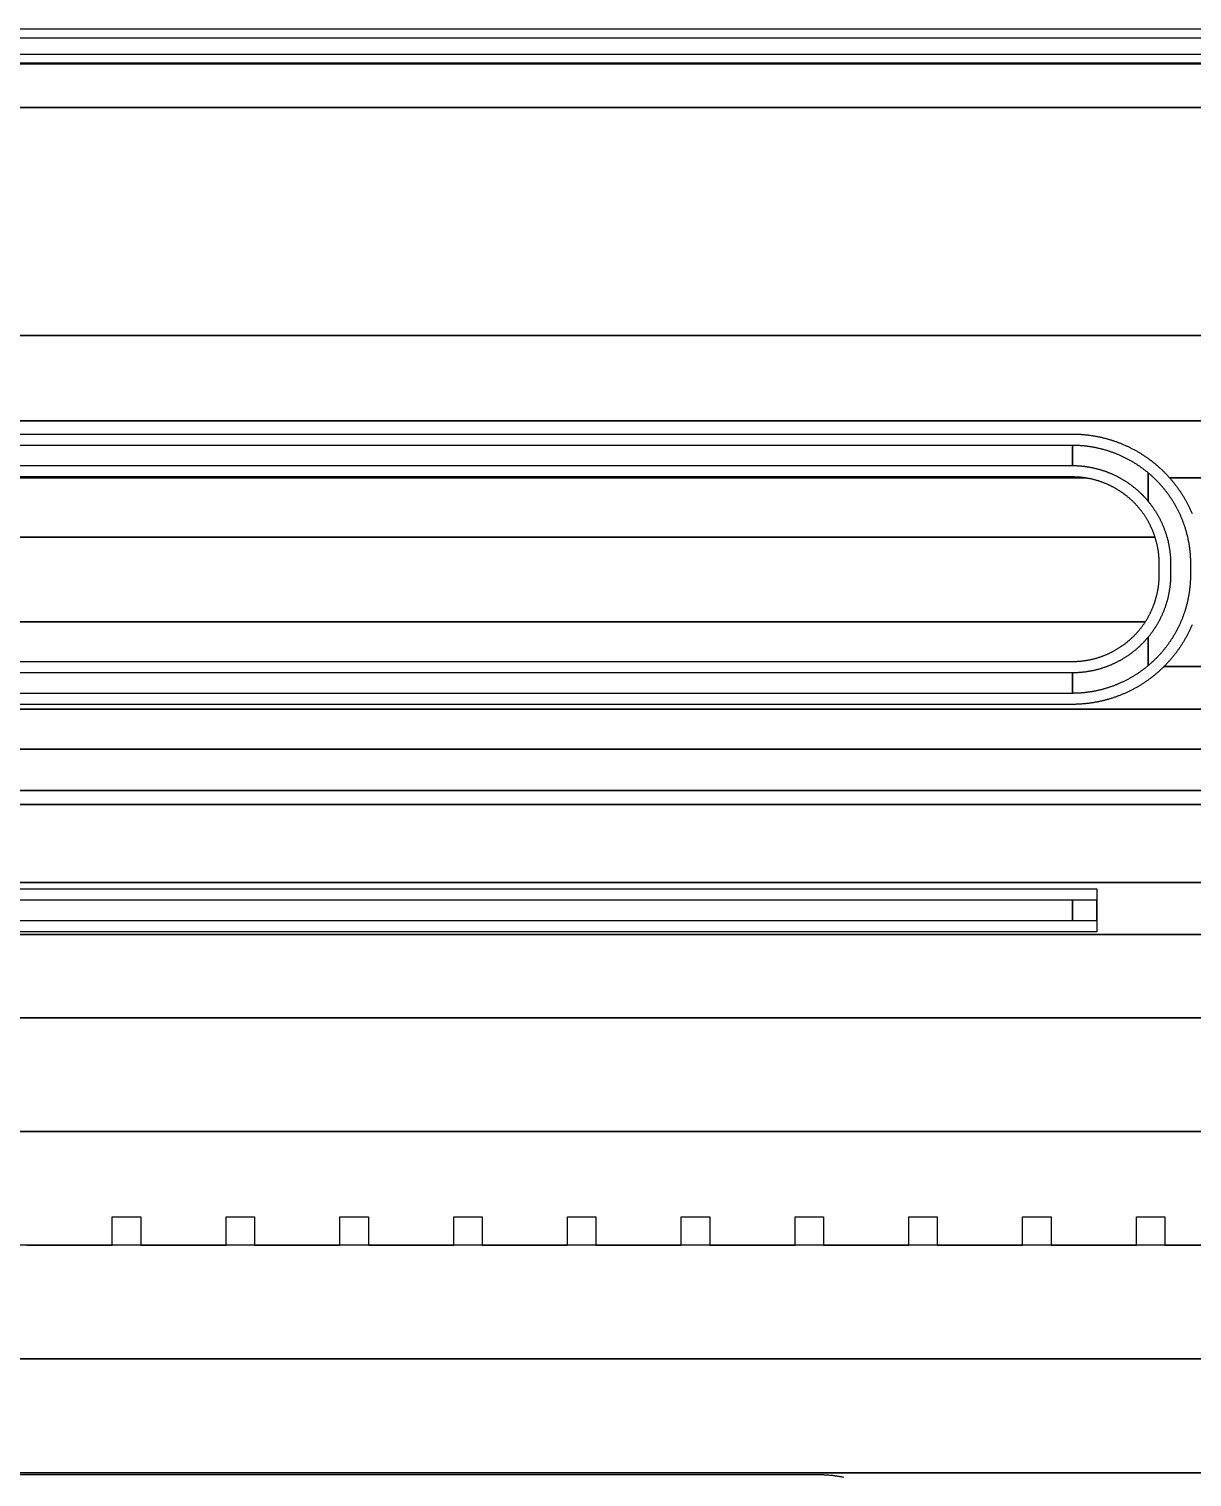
# Model space of a CAD drawing. Extents: x -3400 to 6900, y -3400 to 6900.
# Drawn here: x -1236 to -214, y 934 to 2207 of the extents above; entities that cross this region are included whole.
import ezdxf

# ---------------------------------------------------------------- set-up
doc = ezdxf.new("R2010")
doc.units = 0
doc.layers.add('XOR', color=1, linetype='CONTINUOUS')

# ---------------------------------------------------------------- blocks, each defined once
blk = doc.blocks.new('CHIP_XOR')
at = {"layer": '5'}
for points in [[(-2260, 2107.09), (2260, 2107.09)], [(-2260, 2084.91), (2260, 2084.91)], [(2260, 2099.09), (-2260, 2099.09)], [(2267.448, 2076.5385), (-2267.448, 2076.5385)], [(-2325.6125, 2038.1455), (2325.6125, 2038.1455)], [(2260, 2076.91), (-2260, 2076.91), (-2260.5475, 2076.908), (-2261.0945, 2076.902), (-2261.642, 2076.892), (-2262.189, 2076.878), (-2262.736, 2076.86), (-2263.2825, 2076.838), (-2263.8295, 2076.812), (-2264.376, 2076.782), (-2264.922, 2076.748), (-2265.468, 2076.71), (-2266.014, 2076.668), (-2266.559, 2076.6225), (-2267.104, 2076.5725), (-2267.448, 2076.5385), (2267.448, 2076.5385)], [(2325.6125, 2038.1455), (-2325.6125, 2038.1455)], [(-2334.91, 1837.5), (-62.5, 1837.5)], [(-62.5, 1837.5), (-2334.91, 1837.5), (-2334.91, 1762.5), (2334.91, 1762.5)], [(-62.5, 1762.5), (-2334.91, 1762.5)], [(-2334.91, 1712.2545), (-407.2105, 1712.2545), (-407.7575, 1712.336), (-408.305, 1712.414), (-408.8525, 1712.4875), (-409.401, 1712.5575), (-409.95, 1712.6235), (-410.4995, 1712.685), (-411.049, 1712.743), (-411.5995, 1712.797), (-412.15, 1712.847), (-412.701, 1712.893), (-413.252, 1712.935), (-413.8035, 1712.973), (-414.3555, 1713.007), (-414.9075, 1713.037), (-415.4595, 1713.063), (-416.012, 1713.085), (-416.5645, 1713.103), (-417.1175, 1713.117), (-417.67, 1713.127), (-418.223, 1713.133), (-418.7755, 1713.135), (-2324.91, 1713.135)], [(-2324.91, 1750.865), (-418.7755, 1750.865), (-418.0995, 1750.863), (-417.423, 1750.857), (-416.747, 1750.847), (-416.0705, 1750.833), (-415.3945, 1750.815), (-414.7185, 1750.793), (-414.0425, 1750.767), (-413.367, 1750.7365), (-412.6915, 1750.7025), (-412.016, 1750.6645), (-411.341, 1750.6225), (-410.6665, 1750.5765), (-409.992, 1750.5265), (-409.3175, 1750.4725), (-408.644, 1750.4145), (-407.9705, 1750.352), (-407.297, 1750.286), (-406.6245, 1750.216), (-405.952, 1750.142), (-405.2805, 1750.064), (-404.609, 1749.982), (-403.938, 1749.896), (-403.268, 1749.806), (-402.598, 1749.7125), (-401.929, 1749.6145), (-401.26, 1749.5125), (-400.592, 1749.407), (-399.925, 1749.297), (-399.258, 1749.1835), (-398.592, 1749.0655), (-397.9265, 1748.944), (-397.262, 1748.8185), (-396.5985, 1748.689), (-395.935, 1748.5555), (-395.273, 1748.418), (-394.6115, 1748.277), (-393.951, 1748.132), (-393.291, 1747.9825), (-392.6325, 1747.8295), (-391.9745, 1747.6725), (-391.3175, 1747.512), (-390.6615, 1747.347), (-390.0065, 1747.1785), (-389.3525, 1747.006), (-388.6995, 1746.83), (-388.0475, 1746.6495), (-387.397, 1746.4655), (-386.747, 1746.2775), (-386.0985, 1746.086), (-385.451, 1745.89), (-384.805, 1745.691), (-384.16, 1745.4875), (-383.516, 1745.2805), (-382.8735, 1745.0695), (-382.232, 1744.855), (-381.592, 1744.6365), (-380.953, 1744.414), (-380.3155, 1744.188), (-379.6795, 1743.958), (-379.045, 1743.7245), (-378.4115, 1743.487), (-377.7795, 1743.246), (-377.149, 1743.001), (-376.52, 1742.7525), (-375.8925, 1742.5), (-375.2665, 1742.244), (-374.642, 1741.9845), (-374.019, 1741.721), (-373.398, 1741.4535), (-372.778, 1741.183), (-372.16, 1740.9085), (-371.5435, 1740.63), (-370.9285, 1740.3485), (-370.3155, 1740.063), (-369.704, 1739.774), (-369.094, 1739.481), (-368.486, 1739.185), (-367.88, 1738.885), (-367.2755, 1738.5815), (-366.673, 1738.2745), (-366.072, 1737.964), (-365.473, 1737.6495), (-364.876, 1737.332), (-364.281, 1737.011), (-363.6875, 1736.686), (-363.0965, 1736.3575), (-362.507, 1736.026), (-361.9195, 1735.6905), (-361.334, 1735.352), (-360.751, 1735.0095), (-360.1695, 1734.664), (-359.59, 1734.315), (-359.013, 1733.9625), (-358.438, 1733.6065), (-357.865, 1733.247), (-357.294, 1732.8845), (-356.7255, 1732.518), (-356.159, 1732.1485), (-355.5945, 1731.776), (-355.0325, 1731.3995), (-354.4725, 1731.02), (-354.2565, 1730.8715), (-353.915, 1730.6375), (-353.3595, 1730.251), (-352.8065, 1729.862), (-352.256, 1729.469), (-351.7075, 1729.073), (-351.1615, 1728.674), (-350.618, 1728.2715), (-350.077, 1727.866), (-349.538, 1727.4575), (-349.0015, 1727.0455), (-348.4675, 1726.63), (-347.936, 1726.212), (-347.407, 1725.7905), (-346.881, 1725.3655), (-346.357, 1724.938), (-345.8355, 1724.507), (-345.3165, 1724.0735), (-344.8005, 1723.6365), (-344.2865, 1723.1965), (-343.7755, 1722.753), (-343.2675, 1722.307), (-342.7615, 1721.858), (-342.2585, 1721.406), (-341.758, 1720.951), (-341.2605, 1720.493), (-340.7655, 1720.032), (-340.2735, 1719.568), (-339.784, 1719.1015), (-339.297, 1718.6315), (-338.813, 1718.159), (-338.332, 1717.6835), (-337.854, 1717.2055), (-337.3785, 1716.7245), (-336.906, 1716.2405), (-336.4365, 1715.754), (-335.9695, 1715.2645), (-335.5055, 1714.772), (-335.0445, 1714.277), (-334.5865, 1713.7795), (-334.1315, 1713.279), (-333.6795, 1712.776), (-333.2305, 1712.2705), (-333.2165, 1712.2545), (547.1805, 1712.2545)], [(-2334.91, 1660.152), (-346.0725, 1660.152), (-346.244, 1660.6775), (-346.419, 1661.202), (-346.5975, 1661.7255), (-346.78, 1662.247), (-346.9665, 1662.7675), (-347.1565, 1663.2865), (-347.3505, 1663.8045), (-347.548, 1664.3205), (-347.7495, 1664.8355), (-347.9545, 1665.349), (-348.1635, 1665.861), (-348.376, 1666.3715), (-348.592, 1666.88), (-348.812, 1667.3875), (-349.0355, 1667.893), (-349.2625, 1668.397), (-349.4935, 1668.8995), (-349.728, 1669.4), (-349.966, 1669.899), (-350.2075, 1670.396), (-350.453, 1670.8915), (-350.7015, 1671.3855), (-350.954, 1671.877), (-351.21, 1672.367), (-351.4695, 1672.8555), (-351.7325, 1673.3415), (-351.999, 1673.826), (-352.269, 1674.3085), (-352.543, 1674.789), (-352.82, 1675.267), (-353.1, 1675.7435), (-353.384, 1676.218), (-353.6715, 1676.6905), (-353.962, 1677.1605), (-354.2565, 1677.6285), (-354.554, 1678.0945), (-354.8545, 1678.5585), (-355.159, 1679.02), (-355.4665, 1679.4795), (-355.7775, 1679.9365), (-356.0915, 1680.3915), (-356.409, 1680.844), (-356.7295, 1681.2945), (-357.0535, 1681.7425), (-357.381, 1682.188), (-357.7115, 1682.631), (-358.045, 1683.072), (-358.382, 1683.5105), (-358.7215, 1683.9465), (-359.065, 1684.38), (-359.411, 1684.8105), (-359.7605, 1685.239), (-360.113, 1685.665), (-360.4685, 1686.0885), (-360.827, 1686.509), (-361.1885, 1686.9275), (-361.5535, 1687.343), (-361.921, 1687.756), (-362.2915, 1688.166), (-362.665, 1688.5735), (-363.0415, 1688.9785), (-363.421, 1689.3805), (-363.8035, 1689.78), (-364.1885, 1690.1765), (-364.5765, 1690.57), (-364.9675, 1690.961), (-365.3615, 1691.349), (-365.758, 1691.734), (-366.157, 1692.1165), (-366.5595, 1692.496), (-366.964, 1692.8725), (-367.3715, 1693.246), (-367.782, 1693.6165), (-368.1945, 1693.9845), (-368.61, 1694.349), (-369.0285, 1694.7105), (-369.449, 1695.069), (-369.8725, 1695.4245), (-370.2985, 1695.777), (-370.727, 1696.1265), (-371.158, 1696.473), (-371.5915, 1696.816), (-372.0275, 1697.156), (-372.4655, 1697.4925), (-372.9065, 1697.8265), (-373.35, 1698.157), (-373.468, 1698.2435), (-373.7955, 1698.484), (-374.2435, 1698.808), (-374.6935, 1699.1285), (-375.146, 1699.446), (-375.601, 1699.7605), (-376.0585, 1700.071), (-376.5175, 1700.379), (-376.9795, 1700.683), (-377.443, 1700.984), (-377.909, 1701.2815), (-378.377, 1701.5755), (-378.8475, 1701.866), (-379.3195, 1702.1535), (-379.794, 1702.4375), (-380.2705, 1702.718), (-380.749, 1702.995), (-381.2295, 1703.2685), (-381.7115, 1703.5385), (-382.196, 1703.805), (-382.6825, 1704.068), (-383.1705, 1704.3275), (-383.6605, 1704.5835), (-384.1525, 1704.836), (-384.646, 1705.085), (-385.1415, 1705.33), (-385.6385, 1705.5715), (-386.1375, 1705.81), (-386.6385, 1706.044), (-387.1405, 1706.275), (-387.6445, 1706.502), (-388.1505, 1706.7255), (-388.6575, 1706.9455), (-389.1665, 1707.1615), (-389.677, 1707.374), (-390.1885, 1707.583), (-390.702, 1707.788), (-391.217, 1707.9895), (-391.733, 1708.187), (-392.251, 1708.381), (-392.77, 1708.571), (-393.2905, 1708.7575), (-393.8125, 1708.94), (-394.3355, 1709.119), (-394.86, 1709.294), (-395.3855, 1709.465), (-395.9125, 1709.6325), (-396.4405, 1709.796), (-396.97, 1709.956), (-397.5, 1710.112), (-398.0315, 1710.264), (-398.5645, 1710.412), (-399.098, 1710.5565), (-399.6325, 1710.697), (-400.1685, 1710.8335), (-400.705, 1710.9665), (-401.2425, 1711.095), (-401.781, 1711.22), (-402.3205, 1711.341), (-402.861, 1711.4585), (-403.402, 1711.5715), (-403.944, 1711.681), (-404.4865, 1711.7865), (-405.03, 1711.888), (-405.574, 1711.9855), (-406.119, 1712.079), (-406.6645, 1712.1685), (-407.2105, 1712.2545), (-2334.91, 1712.2545)], [(547.1805, 1712.2545), (-333.2165, 1712.2545), (-332.7845, 1711.762), (-332.3415, 1711.251), (-331.9015, 1710.7375), (-331.4645, 1710.221), (-331.0305, 1709.702), (-330.5995, 1709.181), (-330.172, 1708.657), (-329.7475, 1708.1305), (-329.326, 1707.6015), (-328.9075, 1707.07), (-328.4925, 1706.536), (-328.0805, 1705.9995), (-327.6715, 1705.461), (-327.266, 1704.9195), (-326.8635, 1704.376), (-326.4645, 1703.83), (-326.0685, 1703.2815), (-325.676, 1702.731), (-325.2865, 1702.178), (-324.9005, 1701.6225), (-324.5175, 1701.065), (-324.138, 1700.505), (-323.762, 1699.943), (-323.389, 1699.379), (-323.0195, 1698.8125), (-322.6535, 1698.2435), (-322.2905, 1697.673), (-321.9315, 1697.1), (-321.5755, 1696.5245), (-321.223, 1695.9475), (-320.8735, 1695.368), (-320.528, 1694.787), (-320.186, 1694.2035), (-319.847, 1693.618), (-319.512, 1693.0305), (-319.18, 1692.4415), (-318.8515, 1691.85), (-318.527, 1691.2565), (-318.2055, 1690.6615), (-317.888, 1690.0645), (-317.5735, 1689.4655), (-317.263, 1688.8645), (-316.956, 1688.262), (-316.6525, 1687.6575), (-316.3525, 1687.0515), (-316.0565, 1686.4435), (-315.7635, 1685.8335), (-315.4745, 1685.222), (-315.189, 1684.609), (-314.9075, 1683.994), (-314.6295, 1683.3775), (-314.355, 1682.7595), (-314.084, 1682.14), (-313.817, 1681.5185), (-313.5535, 1680.8955)], [(-2334.91, 1585.6115), (-354.7445, 1585.6115), (-354.554, 1585.9055), (-354.2565, 1586.3715), (-353.962, 1586.8395), (-353.6715, 1587.3095), (-353.384, 1587.782), (-353.1, 1588.2565), (-352.82, 1588.733), (-352.543, 1589.2115), (-352.269, 1589.6915), (-351.999, 1590.174), (-351.7325, 1590.6585), (-351.4695, 1591.1445), (-351.21, 1591.633), (-350.954, 1592.123), (-350.7015, 1592.6145), (-350.453, 1593.1085), (-350.2075, 1593.604), (-349.966, 1594.101), (-349.728, 1594.6), (-349.4935, 1595.1005), (-349.2625, 1595.603), (-349.0355, 1596.107), (-348.812, 1596.6125), (-348.592, 1597.12), (-348.376, 1597.6285), (-348.1635, 1598.139), (-347.9545, 1598.651), (-347.7495, 1599.1645), (-347.548, 1599.6795), (-347.3505, 1600.1955), (-347.1565, 1600.7135), (-346.9665, 1601.2325), (-346.78, 1601.753), (-346.5975, 1602.2745), (-346.419, 1602.798), (-346.244, 1603.3225), (-346.0725, 1603.848), (-345.905, 1604.375), (-345.7415, 1604.903), (-345.582, 1605.432), (-345.426, 1605.9625), (-345.274, 1606.494), (-345.1255, 1607.0265), (-344.981, 1607.5605), (-344.8405, 1608.095), (-344.704, 1608.6305), (-344.5715, 1609.1675), (-344.4425, 1609.705), (-344.3175, 1610.2435), (-344.1965, 1610.783), (-344.0795, 1611.323), (-343.966, 1611.8645), (-343.8565, 1612.406), (-343.7515, 1612.949), (-343.65, 1613.4925), (-343.5525, 1614.0365), (-343.4585, 1614.5815), (-343.369, 1615.127), (-343.2835, 1615.673), (-343.2015, 1616.22), (-343.124, 1616.767), (-343.05, 1617.315), (-342.98, 1617.8635), (-342.9145, 1618.4125), (-342.8525, 1618.962), (-342.7945, 1619.5115), (-342.7405, 1620.062), (-342.6905, 1620.6125), (-342.6445, 1621.1635), (-342.6025, 1621.7145), (-342.5645, 1622.266), (-342.5305, 1622.818), (-342.5005, 1623.37), (-342.4745, 1623.922), (-342.4525, 1624.4745), (-342.4345, 1625.027), (-342.4205, 1625.5795), (-342.4105, 1626.1325), (-342.4045, 1626.6855), (-342.4025, 1627.238), (-342.4025, 1636.762), (-342.4045, 1637.3145), (-342.4105, 1637.8675), (-342.4205, 1638.4205), (-342.4345, 1638.973), (-342.4525, 1639.5255), (-342.4745, 1640.078), (-342.5005, 1640.63), (-342.5305, 1641.182), (-342.5645, 1641.734), (-342.6025, 1642.2855), (-342.6445, 1642.8365), (-342.6905, 1643.3875), (-342.7405, 1643.938), (-342.7945, 1644.4885), (-342.8525, 1645.038), (-342.9145, 1645.5875), (-342.98, 1646.1365), (-343.05, 1646.685), (-343.124, 1647.233), (-343.2015, 1647.78), (-343.2835, 1648.327), (-343.369, 1648.873), (-343.4585, 1649.4185), (-343.5525, 1649.9635), (-343.65, 1650.5075), (-343.7515, 1651.051), (-343.8565, 1651.594), (-343.966, 1652.1355), (-344.0795, 1652.677), (-344.1965, 1653.217), (-344.3175, 1653.7565), (-344.4425, 1654.295), (-344.5715, 1654.8325), (-344.704, 1655.3695), (-344.8405, 1655.905), (-344.981, 1656.4395), (-345.1255, 1656.9735), (-345.274, 1657.506), (-345.426, 1658.0375), (-345.582, 1658.568), (-345.7415, 1659.097), (-345.905, 1659.625), (-346.0725, 1660.152), (-2334.91, 1660.152)], [(-1672.9055, 1550.865), (-418.7755, 1550.865), (-418.223, 1550.867), (-417.67, 1550.873), (-417.1175, 1550.883), (-416.5645, 1550.897), (-416.012, 1550.915), (-415.4595, 1550.937), (-414.9075, 1550.963), (-414.3555, 1550.993), (-413.8035, 1551.027), (-413.252, 1551.065), (-412.701, 1551.107), (-412.15, 1551.153), (-411.5995, 1551.203), (-411.049, 1551.257), (-410.4995, 1551.315), (-409.95, 1551.3765), (-409.401, 1551.4425), (-408.8525, 1551.5125), (-408.305, 1551.586), (-407.7575, 1551.664), (-407.2105, 1551.7455), (-406.6645, 1551.8315), (-406.119, 1551.921), (-405.574, 1552.0145), (-405.03, 1552.112), (-404.4865, 1552.2135), (-403.944, 1552.319), (-403.402, 1552.4285), (-402.861, 1552.5415), (-402.3205, 1552.659), (-401.781, 1552.78), (-401.2425, 1552.905), (-400.705, 1553.0335), (-400.1685, 1553.1665), (-399.6325, 1553.303), (-399.098, 1553.4435), (-398.5645, 1553.588), (-398.0315, 1553.736), (-397.5, 1553.888), (-396.97, 1554.044), (-396.4405, 1554.204), (-395.9125, 1554.3675), (-395.3855, 1554.535), (-394.86, 1554.706), (-394.3355, 1554.881), (-393.8125, 1555.06), (-393.2905, 1555.2425), (-392.77, 1555.429), (-392.251, 1555.619), (-391.733, 1555.813), (-391.217, 1556.0105), (-390.702, 1556.212), (-390.1885, 1556.417), (-389.677, 1556.626), (-389.1665, 1556.8385), (-388.6575, 1557.0545), (-388.1505, 1557.2745), (-387.6445, 1557.498), (-387.1405, 1557.725), (-386.6385, 1557.956), (-386.1375, 1558.1905), (-385.6385, 1558.4285), (-385.1415, 1558.67), (-384.646, 1558.915), (-384.1525, 1559.164), (-383.6605, 1559.4165), (-383.1705, 1559.6725), (-382.6825, 1559.932), (-382.196, 1560.195), (-381.7115, 1560.4615), (-381.2295, 1560.7315), (-380.749, 1561.005), (-380.2705, 1561.282), (-379.794, 1561.5625), (-379.3195, 1561.8465), (-378.8475, 1562.134), (-378.377, 1562.4245), (-377.909, 1562.7185), (-377.443, 1563.016), (-376.9795, 1563.317), (-376.5175, 1563.621), (-376.0585, 1563.929), (-375.601, 1564.2395), (-375.146, 1564.554), (-374.6935, 1564.8715), (-374.2435, 1565.192), (-373.7955, 1565.516), (-373.35, 1565.843), (-372.9065, 1566.1735), (-372.4655, 1566.5075), (-372.0275, 1566.844), (-371.5915, 1567.184), (-371.158, 1567.527), (-370.727, 1567.8735), (-370.2985, 1568.223), (-369.8725, 1568.5755), (-369.449, 1568.931), (-369.0285, 1569.2895), (-368.61, 1569.651), (-368.1945, 1570.0155), (-367.782, 1570.3835), (-367.3715, 1570.754), (-366.964, 1571.1275), (-366.5595, 1571.504), (-366.157, 1571.8835), (-365.758, 1572.266), (-365.3615, 1572.651), (-364.9675, 1573.039), (-364.5765, 1573.43), (-364.1885, 1573.8235), (-363.8035, 1574.22), (-363.421, 1574.6195), (-363.0415, 1575.0215), (-362.665, 1575.4265), (-362.2915, 1575.834), (-361.921, 1576.244), (-361.5535, 1576.657), (-361.1885, 1577.0725), (-360.827, 1577.491), (-360.4685, 1577.9115), (-360.113, 1578.335), (-359.7605, 1578.761), (-359.411, 1579.1895), (-359.065, 1579.62), (-358.7215, 1580.0535), (-358.382, 1580.4895), (-358.045, 1580.928), (-357.7115, 1581.369), (-357.381, 1581.812), (-357.0535, 1582.2575), (-356.7295, 1582.7055), (-356.409, 1583.156), (-356.0915, 1583.6085), (-355.7775, 1584.0635), (-355.4665, 1584.5205), (-355.159, 1584.98), (-354.8545, 1585.4415), (-354.7445, 1585.6115), (-2334.91, 1585.6115)], [(-313.5535, 1583.1045), (-313.817, 1582.4815), (-314.084, 1581.86), (-314.355, 1581.2405), (-314.6295, 1580.6225), (-314.9075, 1580.006), (-315.189, 1579.391), (-315.4745, 1578.778), (-315.7635, 1578.1665), (-316.0565, 1577.5565), (-316.3525, 1576.9485), (-316.6525, 1576.3425), (-316.956, 1575.738), (-317.263, 1575.1355), (-317.5735, 1574.5345), (-317.888, 1573.9355), (-318.2055, 1573.3385), (-318.527, 1572.7435), (-318.8515, 1572.15), (-319.18, 1571.5585), (-319.512, 1570.9695), (-319.847, 1570.382), (-320.186, 1569.7965), (-320.528, 1569.213), (-320.8735, 1568.632), (-321.223, 1568.0525), (-321.5755, 1567.4755), (-321.9315, 1566.9), (-322.2905, 1566.327), (-322.6535, 1565.7565), (-323.0195, 1565.1875), (-323.389, 1564.621), (-323.762, 1564.057), (-324.138, 1563.495), (-324.5175, 1562.935), (-324.9005, 1562.3775), (-325.2865, 1561.822), (-325.676, 1561.269), (-326.0685, 1560.7185), (-326.4645, 1560.17), (-326.8635, 1559.624), (-327.266, 1559.0805), (-327.6715, 1558.539), (-328.0805, 1558.0005), (-328.4925, 1557.464), (-328.9075, 1556.93), (-329.326, 1556.3985), (-329.7475, 1555.8695), (-330.172, 1555.343), (-330.5995, 1554.819), (-331.0305, 1554.298), (-331.4645, 1553.779), (-331.9015, 1553.2625), (-332.3415, 1552.749), (-332.521, 1552.5415), (-332.7845, 1552.238), (-333.2305, 1551.7295), (-333.6795, 1551.224), (-334.1315, 1550.721), (-334.5865, 1550.2205), (-335.0445, 1549.723), (-335.5055, 1549.228), (-335.9695, 1548.7355), (-336.4365, 1548.246), (-336.906, 1547.7595), (-337.3785, 1547.2755), (-337.854, 1546.7945), (-338.332, 1546.3165), (-62.5, 1546.3165)], [(-1672.9055, 1523.135), (-418.7755, 1523.135), (-418.7755, 1540.865), (-1672.9055, 1540.865)], [(-62.5, 1546.3165), (-338.332, 1546.3165), (-338.813, 1545.841), (-339.297, 1545.3685), (-339.784, 1544.8985), (-340.2735, 1544.432), (-340.7655, 1543.968), (-341.2605, 1543.507), (-341.758, 1543.049), (-342.2585, 1542.594), (-342.7615, 1542.142), (-343.2675, 1541.693), (-343.7755, 1541.247), (-344.2865, 1540.8035), (-344.8005, 1540.3635), (-345.3165, 1539.9265), (-345.8355, 1539.493), (-346.357, 1539.062), (-346.881, 1538.6345), (-347.407, 1538.2095), (-347.936, 1537.788), (-348.4675, 1537.37), (-349.0015, 1536.9545), (-349.538, 1536.5425), (-350.077, 1536.134), (-350.618, 1535.7285), (-351.1615, 1535.326), (-351.7075, 1534.927), (-352.256, 1534.531), (-352.8065, 1534.138), (-353.3595, 1533.749), (-353.915, 1533.3625), (-354.2565, 1533.1285), (-354.4725, 1532.98), (-355.0325, 1532.6005), (-355.5945, 1532.224), (-356.159, 1531.8515), (-356.7255, 1531.482), (-357.294, 1531.1155), (-357.865, 1530.753), (-358.438, 1530.3935), (-359.013, 1530.0375), (-359.59, 1529.685), (-360.1695, 1529.336), (-360.751, 1528.9905), (-361.334, 1528.648), (-361.9195, 1528.3095), (-362.507, 1527.974), (-363.0965, 1527.6425), (-363.6875, 1527.314), (-364.281, 1526.989), (-364.876, 1526.668), (-365.473, 1526.3505), (-366.072, 1526.036), (-366.673, 1525.7255), (-367.2755, 1525.4185), (-367.88, 1525.115), (-368.486, 1524.815), (-369.094, 1524.519), (-369.704, 1524.226), (-370.3155, 1523.937), (-370.9285, 1523.6515), (-371.5435, 1523.37), (-372.16, 1523.0915), (-372.778, 1522.817), (-373.398, 1522.5465), (-374.019, 1522.279), (-374.642, 1522.0155), (-375.2665, 1521.756), (-375.8925, 1521.5), (-376.52, 1521.2475), (-377.149, 1520.999), (-377.7795, 1520.754), (-378.4115, 1520.513), (-379.045, 1520.2755), (-379.6795, 1520.042), (-380.3155, 1519.812), (-380.953, 1519.586), (-381.592, 1519.3635), (-382.232, 1519.145), (-382.8735, 1518.9305), (-383.516, 1518.7195), (-384.16, 1518.5125), (-384.805, 1518.309), (-385.451, 1518.11), (-386.0985, 1517.914), (-386.747, 1517.7225), (-387.397, 1517.5345), (-388.0475, 1517.3505), (-388.6995, 1517.17), (-389.3525, 1516.994), (-390.0065, 1516.8215), (-390.6615, 1516.653), (-391.3175, 1516.488), (-391.9745, 1516.3275), (-392.6325, 1516.1705), (-393.291, 1516.0175), (-393.951, 1515.868), (-394.6115, 1515.723), (-395.273, 1515.582), (-395.935, 1515.4445), (-396.5985, 1515.311), (-397.262, 1515.1815), (-397.9265, 1515.056), (-398.592, 1514.9345), (-399.258, 1514.8165), (-399.925, 1514.703), (-400.592, 1514.593), (-401.26, 1514.4875), (-401.929, 1514.3855), (-402.598, 1514.2875), (-403.268, 1514.194), (-403.938, 1514.104), (-404.609, 1514.018), (-405.2805, 1513.936), (-405.952, 1513.858), (-406.6245, 1513.784), (-407.297, 1513.714), (-407.9705, 1513.648), (-408.644, 1513.5855), (-409.3175, 1513.5275), (-409.992, 1513.4735), (-410.6665, 1513.4235), (-411.341, 1513.3775), (-412.016, 1513.3355), (-412.6915, 1513.2975), (-413.367, 1513.2635), (-414.0425, 1513.233), (-414.7185, 1513.207), (-415.3945, 1513.185), (-416.0705, 1513.167), (-416.747, 1513.153), (-417.423, 1513.143), (-418.0995, 1513.137), (-418.7755, 1513.135), (-1672.9055, 1513.135)], [(-1697.585, 1509.037), (549.0675, 1509.037)], [(549.0675, 1509.037), (-1697.585, 1509.037)], [(-1739.6825, 1473.826), (1433.5505, 1473.826)], [(1433.5505, 1473.826), (-1739.6825, 1473.826)], [(-1749.275, 1437.5), (-62.5, 1437.5)], [(-62.5, 1437.5), (-1749.275, 1437.5), (-1749.277, 1437.3145), (-1749.279, 1436.762), (-1749.279, 1427.238), (-1749.277, 1426.6855), (-1749.271, 1426.1325), (-1749.261, 1425.5795), (-1749.2515, 1425.209), (1497.868, 1425.209)], [(1497.868, 1425.209), (-1749.2515, 1425.209)], [(-1701.4465, 1356.3985), (-62.5, 1356.3985)], [(-1672.9055, 1323.135), (-418.7755, 1323.135), (-418.7755, 1340.865), (-1672.9055, 1340.865)], [(-62.5, 1356.3985), (-1701.4465, 1356.3985)], [(-1672.9055, 1350.865), (-397.147, 1350.865), (-397.147, 1313.135), (-1672.9055, 1313.135)], [(-2334.91, 1310.674), (1493.5335, 1310.674)], [(1493.5335, 1310.674), (-2334.91, 1310.674), (-2334.91, 1237.5), (-2062.5, 1237.5), (-2062.5, 1262.5), (-2037.5, 1262.5), (-2037.5, 1237.5), (-162.5, 1237.5)], [(-1337.5, 1037.5), (-1262.5, 1037.5), (-1262.5, 1062.5), (-1237.5, 1062.5), (-1237.5, 1037.5), (-1162.5, 1037.5), (-1162.5, 1062.5), (-1137.5, 1062.5), (-1137.5, 1037.5), (-1062.5, 1037.5), (-1062.5, 1062.5), (-1037.5, 1062.5), (-1037.5, 1037.5), (-962.5, 1037.5), (-962.5, 1062.5), (-937.5, 1062.5), (-937.5, 1037.5), (-862.5, 1037.5), (-862.5, 1062.5), (-837.5, 1062.5), (-837.5, 1037.5), (-762.5, 1037.5), (-762.5, 1062.5), (-737.5, 1062.5), (-737.5, 1037.5), (-662.5, 1037.5), (-662.5, 1062.5), (-637.5, 1062.5), (-637.5, 1037.5), (-562.5, 1037.5), (-562.5, 1062.5), (-537.5, 1062.5), (-537.5, 1037.5), (-462.5, 1037.5), (-462.5, 1062.5), (-437.5, 1062.5), (-437.5, 1037.5), (-362.5, 1037.5), (-362.5, 1062.5), (-337.5, 1062.5), (-337.5, 1037.5), (-262.5, 1037.5)], [(853.4365, 1237.5), (-2334.91, 1237.5), (-2334.91, 1137.5), (-2062.5, 1137.5), (-2062.5, 1162.5), (-2037.5, 1162.5), (-2037.5, 1137.5), (-162.5, 1137.5)], [(-162.5, 1137.5), (-2037.5, 1137.5)], [(-2324.91, 835.82), (-641.459, 835.82), (-640.8055, 835.818), (-640.1515, 835.812), (-639.4975, 835.802), (-638.844, 835.788), (-638.1905, 835.77), (-637.537, 835.748), (-636.8835, 835.7215), (-636.2305, 835.6915), (-635.5775, 835.6575), (-634.925, 835.6195), (-634.2725, 835.5775), (-633.62, 835.5315), (-632.9685, 835.481), (-632.3165, 835.427), (-631.6655, 835.369), (-631.0145, 835.307), (-630.364, 835.241), (-629.714, 835.1705), (-629.0645, 835.0965), (-628.415, 835.0185), (-627.7665, 834.9365), (-627.1185, 834.8505), (-626.471, 834.7605), (-625.824, 834.6665), (-625.1775, 834.5685), (-624.5315, 834.467), (-623.8865, 834.361), (-623.2415, 834.251), (-622.598, 834.1375), (-621.9545, 834.02), (-621.3125, 833.898), (-620.6705, 833.7725), (-620.03, 833.643)], [(2334.91, 1037.5), (-2334.91, 1037.5), (-2334.91, 937.5), (-262.5, 937.5)], [(-262.5, 937.5), (-2334.91, 937.5), (-2334.91, 837.5), (-262.5, 837.5)], [(-262.5, 837.5), (-2334.91, 837.5), (-2334.91, 797.063)]]:
    blk.add_lwpolyline(points, dxfattribs=at)
for points in [[(-418.7755, 1740.865), (-1645.8405, 1740.865), (-1645.8405, 1723.135), (-418.7755, 1723.135)], [(-352.08, 1716.694), (-352.5775, 1717.1065), (-353.0775, 1717.516), (-353.58, 1717.922), (-354.0855, 1718.3255), (-354.593, 1718.7255), (-355.103, 1719.1225), (-355.6155, 1719.516), (-356.1305, 1719.9065), (-356.648, 1720.294), (-357.168, 1720.678), (-357.69, 1721.059), (-358.2145, 1721.4365), (-358.7415, 1721.811), (-359.2705, 1722.182), (-359.802, 1722.55), (-360.336, 1722.9145), (-360.872, 1723.2755), (-361.4105, 1723.6335), (-361.9505, 1723.988), (-362.4935, 1724.339), (-363.038, 1724.687), (-363.585, 1725.031), (-364.134, 1725.372), (-364.6855, 1725.7095), (-365.2385, 1726.0435), (-365.794, 1726.3745), (-366.3515, 1726.7015), (-366.911, 1727.0255), (-367.4725, 1727.3455), (-368.0355, 1727.6625), (-368.601, 1727.9755), (-369.1685, 1728.2855), (-369.7375, 1728.5915), (-370.3085, 1728.8945), (-370.8815, 1729.1935), (-371.4565, 1729.489), (-372.033, 1729.781), (-372.6115, 1730.0695), (-373.1915, 1730.3545), (-373.7735, 1730.6355), (-374.3575, 1730.913), (-374.9425, 1731.187), (-375.53, 1731.4575), (-376.1185, 1731.724), (-376.709, 1731.987), (-377.301, 1732.2465), (-377.8945, 1732.502), (-378.49, 1732.754), (-379.0865, 1733.0025), (-379.685, 1733.247), (-380.2845, 1733.4875), (-380.886, 1733.725), (-381.4885, 1733.958), (-382.093, 1734.188), (-382.6985, 1734.4135), (-383.3055, 1734.636), (-383.9135, 1734.854), (-384.5235, 1735.0685), (-385.1345, 1735.2795), (-385.747, 1735.4865), (-386.3605, 1735.6895), (-386.975, 1735.889), (-387.591, 1736.0845), (-388.2085, 1736.276), (-388.827, 1736.464), (-389.4465, 1736.648), (-390.067, 1736.8285), (-390.689, 1737.0045), (-391.312, 1737.177), (-391.936, 1737.3455), (-392.561, 1737.5105), (-393.187, 1737.671), (-393.814, 1737.828), (-394.442, 1737.981), (-395.071, 1738.13), (-395.7005, 1738.2755), (-396.3315, 1738.4165), (-396.963, 1738.554), (-397.5955, 1738.6875), (-398.2285, 1738.817), (-398.8625, 1738.9425), (-399.4975, 1739.0645), (-400.133, 1739.182), (-400.769, 1739.296), (-401.406, 1739.4055), (-402.0435, 1739.5115), (-402.682, 1739.6135), (-403.321, 1739.7115), (-403.9605, 1739.8055), (-404.6005, 1739.8955), (-405.241, 1739.9815), (-405.882, 1740.0635), (-406.5235, 1740.1415), (-407.166, 1740.2155), (-407.8085, 1740.2855), (-408.4515, 1740.352), (-409.0945, 1740.414), (-409.7385, 1740.472), (-410.3825, 1740.526), (-411.027, 1740.576), (-411.6715, 1740.6225), (-412.3165, 1740.6645), (-412.9615, 1740.7025), (-413.607, 1740.7365), (-414.253, 1740.7665), (-414.8985, 1740.793), (-415.5445, 1740.815), (-416.1905, 1740.833), (-416.837, 1740.847), (-417.483, 1740.857), (-418.1295, 1740.863), (-418.7755, 1740.865), (-418.7755, 1723.135), (-418.1885, 1723.133), (-417.601, 1723.127), (-417.014, 1723.117), (-416.4265, 1723.103), (-415.8395, 1723.085), (-415.2525, 1723.063), (-414.666, 1723.037), (-414.0795, 1723.007), (-413.493, 1722.9735), (-412.907, 1722.9355), (-412.321, 1722.8935), (-411.7355, 1722.8475), (-411.1505, 1722.7975), (-410.5655, 1722.744), (-409.981, 1722.686), (-409.397, 1722.6245), (-408.8135, 1722.5585), (-408.23, 1722.489), (-407.6475, 1722.415), (-407.065, 1722.3375), (-406.4835, 1722.256), (-405.9025, 1722.1705), (-405.322, 1722.081), (-404.742, 1721.9875), (-404.163, 1721.89), (-403.5845, 1721.7885), (-403.0065, 1721.6835), (-402.4295, 1721.574), (-401.853, 1721.461), (-401.2775, 1721.344), (-400.703, 1721.223), (-400.129, 1721.098), (-399.556, 1720.9695), (-398.984, 1720.837), (-398.4125, 1720.7005), (-397.842, 1720.56), (-397.273, 1720.4155), (-396.7045, 1720.2675), (-396.137, 1720.1155), (-395.571, 1719.9595), (-395.0055, 1719.8), (-394.4415, 1719.6365), (-393.8785, 1719.469), (-393.317, 1719.2975), (-392.756, 1719.1225), (-392.1965, 1718.944), (-391.6385, 1718.761), (-391.0815, 1718.575), (-390.526, 1718.3845), (-389.9715, 1718.1905), (-389.4185, 1717.993), (-388.867, 1717.7915), (-388.3165, 1717.586), (-387.7675, 1717.377), (-387.22, 1717.1645), (-386.674, 1716.948), (-386.1295, 1716.728), (-385.5865, 1716.504), (-385.045, 1716.2765), (-384.505, 1716.045), (-383.967, 1715.8105), (-383.43, 1715.572), (-382.895, 1715.3295), (-382.3615, 1715.084), (-381.83, 1714.8345), (-381.3, 1714.5815), (-380.7715, 1714.3245), (-380.245, 1714.0645), (-379.7205, 1713.8005), (-379.1975, 1713.5335), (-378.676, 1713.2625), (-378.157, 1712.988), (-377.6395, 1712.71), (-377.124, 1712.4285), (-376.6105, 1712.1435), (-376.099, 1711.855), (-375.589, 1711.563), (-375.0815, 1711.268), (-374.576, 1710.969), (-374.0725, 1710.6665), (-373.571, 1710.361), (-373.0715, 1710.052), (-372.574, 1709.7395), (-372.079, 1709.4235), (-371.586, 1709.1045), (-371.095, 1708.782), (-370.6065, 1708.456), (-370.12, 1708.1265), (-369.636, 1707.794), (-369.154, 1707.4585), (-368.6745, 1707.1195), (-368.197, 1706.777), (-367.722, 1706.4315), (-367.2495, 1706.0825), (-366.7795, 1705.7305), (-366.3115, 1705.3755), (-365.8465, 1705.017), (-365.3835, 1704.6555), (-364.923, 1704.291), (-364.465, 1703.9235), (-364.0095, 1703.5525), (-363.5565, 1703.1785), (-363.1065, 1702.8015), (-362.6585, 1702.4215), (-362.2135, 1702.0385), (-361.771, 1701.652), (-361.331, 1701.263), (-360.8935, 1700.871), (-360.459, 1700.476), (-360.027, 1700.078), (-359.598, 1699.677), (-359.1715, 1699.273), (-358.748, 1698.8665), (-358.327, 1698.4565), (-357.909, 1698.044), (-357.4935, 1697.629), (-357.081, 1697.211), (-356.6715, 1696.79), (-356.2645, 1696.366), (-355.8605, 1695.9395), (-355.46, 1695.5105), (-355.062, 1695.0785), (-354.6665, 1694.644), (-354.2745, 1694.207), (-353.8855, 1693.767), (-353.4995, 1693.3245), (-353.116, 1692.879), (-352.736, 1692.4315), (-352.359, 1691.981), (-352.08, 1691.643)], [(-351.585, 1547.722), (-351.0925, 1548.1405), (-350.6025, 1548.562), (-350.1155, 1548.987), (-349.631, 1549.415), (-349.149, 1549.8455), (-348.67, 1550.2795), (-348.1935, 1550.716), (-347.72, 1551.156), (-347.249, 1551.5985), (-346.7805, 1552.044), (-346.315, 1552.4925), (-345.8525, 1552.9435), (-345.3925, 1553.398), (-344.9355, 1553.855), (-344.4815, 1554.315), (-344.03, 1554.7775), (-343.5815, 1555.243), (-343.136, 1555.711), (-342.6935, 1556.182), (-342.254, 1556.656), (-341.817, 1557.1325), (-341.383, 1557.6115), (-340.9525, 1558.0935), (-340.5245, 1558.578), (-340.1, 1559.065), (-339.678, 1559.555), (-339.2595, 1560.047), (-338.844, 1560.542), (-338.4315, 1561.04), (-338.022, 1561.54), (-337.6155, 1562.0425), (-337.212, 1562.5475), (-336.812, 1563.0555), (-336.4155, 1563.5655), (-336.0215, 1564.078), (-335.631, 1564.593), (-335.2435, 1565.1105), (-334.8595, 1565.6305), (-334.4785, 1566.1525), (-334.101, 1566.677), (-333.7265, 1567.204), (-333.3555, 1567.733), (-332.988, 1568.2645), (-332.6235, 1568.7985), (-332.262, 1569.3345), (-331.9045, 1569.8725), (-331.55, 1570.413), (-331.1985, 1570.9555), (-330.851, 1571.5005), (-330.5065, 1572.0475), (-330.1655, 1572.5965), (-329.828, 1573.148), (-329.494, 1573.701), (-329.1635, 1574.2565), (-328.836, 1574.814), (-328.5125, 1575.373), (-328.192, 1575.9345), (-327.875, 1576.498), (-327.562, 1577.0635), (-327.252, 1577.6305), (-326.946, 1578.2), (-326.6435, 1578.771), (-326.344, 1579.344), (-326.0485, 1579.9185), (-325.7565, 1580.4955), (-325.468, 1581.0735), (-325.1835, 1581.654), (-324.902, 1582.236), (-324.6245, 1582.8195), (-324.3505, 1583.405), (-324.08, 1583.992), (-323.8135, 1584.581), (-323.5505, 1585.1715), (-323.291, 1585.7635), (-323.0355, 1586.357), (-322.7835, 1586.952), (-322.5355, 1587.549), (-322.2905, 1588.147), (-322.05, 1588.747), (-321.813, 1589.3485), (-321.5795, 1589.951), (-321.35, 1590.555), (-321.124, 1591.161), (-320.902, 1591.7675), (-320.6835, 1592.376), (-320.469, 1592.986), (-320.258, 1593.597), (-320.051, 1594.209), (-319.848, 1594.8225), (-319.6485, 1595.4375), (-319.453, 1596.0535), (-319.2615, 1596.671), (-319.0735, 1597.2895), (-318.8895, 1597.909), (-318.7095, 1598.5295), (-318.533, 1599.1515), (-318.3605, 1599.7745), (-318.192, 1600.3985), (-318.0275, 1601.0235), (-317.8665, 1601.6495), (-317.7095, 1602.2765), (-317.5565, 1602.9045), (-317.4075, 1603.533), (-317.262, 1604.163), (-317.121, 1604.7935), (-316.9835, 1605.4255), (-316.85, 1606.0575), (-316.7205, 1606.691), (-316.595, 1607.325), (-316.4735, 1607.9595), (-316.3555, 1608.5955), (-316.242, 1609.2315), (-316.132, 1609.8685), (-316.026, 1610.506), (-315.924, 1611.1445), (-315.826, 1611.783), (-315.7325, 1612.4225), (-315.6425, 1613.0625), (-315.5565, 1613.7035), (-315.474, 1614.3445), (-315.396, 1614.986), (-315.322, 1615.628), (-315.252, 1616.2705), (-315.186, 1616.9135), (-315.124, 1617.557), (-315.0655, 1618.2005), (-315.0115, 1618.845), (-314.9615, 1619.489), (-314.9155, 1620.134), (-314.873, 1620.779), (-314.835, 1621.424), (-314.801, 1622.0695), (-314.771, 1622.715), (-314.745, 1623.361), (-314.723, 1624.007), (-314.705, 1624.653), (-314.6905, 1625.299), (-314.6805, 1625.9455), (-314.6745, 1626.592), (-314.6725, 1627.238), (-314.6725, 1636.762), (-314.6745, 1637.408), (-314.6805, 1638.0545), (-314.6905, 1638.701), (-314.705, 1639.347), (-314.723, 1639.993), (-314.745, 1640.639), (-314.771, 1641.285), (-314.801, 1641.9305), (-314.835, 1642.576), (-314.873, 1643.221), (-314.9155, 1643.866), (-314.9615, 1644.511), (-315.0115, 1645.155), (-315.0655, 1645.7995), (-315.124, 1646.443), (-315.186, 1647.0865), (-315.252, 1647.7295), (-315.322, 1648.372), (-315.396, 1649.014), (-315.474, 1649.6555), (-315.5565, 1650.2965), (-315.6425, 1650.9375), (-315.7325, 1651.5775), (-315.826, 1652.217), (-315.924, 1652.8555), (-316.026, 1653.494), (-316.132, 1654.1315), (-316.242, 1654.7685), (-316.3555, 1655.4045), (-316.4735, 1656.0405), (-316.595, 1656.675), (-316.7205, 1657.309), (-316.85, 1657.9425), (-316.9835, 1658.5745), (-317.121, 1659.2065), (-317.262, 1659.837), (-317.4075, 1660.467), (-317.5565, 1661.0955), (-317.7095, 1661.7235), (-317.8665, 1662.3505), (-318.0275, 1662.9765), (-318.192, 1663.6015), (-318.3605, 1664.2255), (-318.533, 1664.8485), (-318.7095, 1665.4705), (-318.8895, 1666.091), (-319.0735, 1666.7105), (-319.2615, 1667.329), (-319.453, 1667.9465), (-319.6485, 1668.5625), (-319.848, 1669.1775), (-320.051, 1669.791), (-320.258, 1670.403), (-320.469, 1671.014), (-320.6835, 1671.624), (-320.902, 1672.2325), (-321.124, 1672.839), (-321.35, 1673.445), (-321.5795, 1674.049), (-321.813, 1674.6515), (-322.05, 1675.253), (-322.2905, 1675.853), (-322.5355, 1676.451), (-322.7835, 1677.048), (-323.0355, 1677.643), (-323.291, 1678.2365), (-323.5505, 1678.8285), (-323.8135, 1679.419), (-324.08, 1680.008), (-324.3505, 1680.595), (-324.6245, 1681.1805), (-324.902, 1681.764), (-325.1835, 1682.346), (-325.468, 1682.9265), (-325.7565, 1683.5045), (-326.0485, 1684.0815), (-326.344, 1684.656), (-326.6435, 1685.229), (-326.946, 1685.8), (-327.252, 1686.3695), (-327.562, 1686.9365), (-327.875, 1687.502), (-328.192, 1688.0655), (-328.5125, 1688.627), (-328.836, 1689.186), (-329.1635, 1689.7435), (-329.494, 1690.299), (-329.828, 1690.852), (-330.1655, 1691.4035), (-330.5065, 1691.9525), (-330.851, 1692.4995), (-331.1985, 1693.0445), (-331.55, 1693.587), (-331.9045, 1694.1275), (-332.262, 1694.6655), (-332.6235, 1695.2015), (-332.988, 1695.7355), (-333.3555, 1696.267), (-333.7265, 1696.796), (-334.101, 1697.323), (-334.4785, 1697.8475), (-334.8595, 1698.3695), (-335.2435, 1698.8895), (-335.631, 1699.407), (-336.0215, 1699.922), (-336.4155, 1700.4345), (-336.812, 1700.9445), (-337.212, 1701.4525), (-337.6155, 1701.9575), (-338.022, 1702.46), (-338.4315, 1702.96), (-338.844, 1703.458), (-339.2595, 1703.953), (-339.678, 1704.445), (-340.1, 1704.935), (-340.5245, 1705.422), (-340.9525, 1705.9065), (-341.383, 1706.3885), (-341.817, 1706.8675), (-342.254, 1707.344), (-342.6935, 1707.818), (-343.136, 1708.289), (-343.5815, 1708.757), (-344.03, 1709.2225), (-344.4815, 1709.685), (-344.9355, 1710.145), (-345.3925, 1710.602), (-345.8525, 1711.0565), (-346.315, 1711.5075), (-346.7805, 1711.956), (-347.249, 1712.4015), (-347.72, 1712.844), (-348.1935, 1713.284), (-348.67, 1713.7205), (-349.149, 1714.1545), (-349.631, 1714.585), (-350.1155, 1715.013), (-350.6025, 1715.438), (-351.0925, 1715.8595), (-351.585, 1716.278), (-352.08, 1716.694), (-352.08, 1691.643), (-351.985, 1691.528), (-351.6145, 1691.0725), (-351.2465, 1690.6145), (-350.882, 1690.154), (-350.5205, 1689.6915), (-350.162, 1689.226), (-349.807, 1688.758), (-349.455, 1688.288), (-349.106, 1687.8155), (-348.7605, 1687.3405), (-348.4185, 1686.863), (-348.079, 1686.3835), (-347.7435, 1685.902), (-347.411, 1685.4175), (-347.0815, 1684.931), (-346.756, 1684.4425), (-346.4335, 1683.9515), (-346.114, 1683.4585), (-345.798, 1682.9635), (-345.4855, 1682.466), (-345.1765, 1681.967), (-344.871, 1681.4655), (-344.5685, 1680.9615), (-344.27, 1680.456), (-343.9745, 1679.9485), (-343.6825, 1679.439), (-343.394, 1678.927), (-343.109, 1678.4135), (-342.8275, 1677.898), (-342.5495, 1677.3805), (-342.275, 1676.8615), (-342.0045, 1676.3405), (-341.737, 1675.8175), (-341.473, 1675.2925), (-341.213, 1674.766), (-340.9565, 1674.238), (-340.703, 1673.708), (-340.454, 1673.176), (-340.208, 1672.6425), (-339.966, 1672.1075), (-339.7275, 1671.571), (-339.4925, 1671.0325), (-339.261, 1670.4925), (-339.0335, 1669.951), (-338.81, 1669.408), (-338.5895, 1668.8635), (-338.3735, 1668.3175), (-338.1605, 1667.77), (-337.9515, 1667.221), (-337.7465, 1666.671), (-337.545, 1666.119), (-337.347, 1665.566), (-337.153, 1665.012), (-336.963, 1664.456), (-336.7765, 1663.899), (-336.594, 1663.341), (-336.415, 1662.7815), (-336.24, 1662.221), (-336.069, 1661.659), (-335.9015, 1661.096), (-335.738, 1660.532), (-335.578, 1659.9665), (-335.422, 1659.4005), (-335.27, 1658.833), (-335.122, 1658.265), (-334.978, 1657.6955), (-334.8375, 1657.125), (-334.701, 1656.554), (-334.568, 1655.9815), (-334.4395, 1655.4085), (-334.3145, 1654.835), (-334.1935, 1654.26), (-334.0765, 1653.6845), (-333.9635, 1653.108), (-333.8545, 1652.531), (-333.749, 1651.953), (-333.6475, 1651.3745), (-333.5505, 1650.7955), (-333.457, 1650.2155), (-333.3675, 1649.635), (-333.282, 1649.054), (-333.2, 1648.4725), (-333.1225, 1647.8905), (-333.049, 1647.3075), (-332.979, 1646.7245), (-332.9135, 1646.1405), (-332.8515, 1645.5565), (-332.794, 1644.972), (-332.74, 1644.3875), (-332.69, 1643.802), (-332.644, 1643.2165), (-332.6025, 1642.6305), (-332.5645, 1642.0445), (-332.5305, 1641.4585), (-332.5005, 1640.8715), (-332.4745, 1640.285), (-332.4525, 1639.698), (-332.4345, 1639.111), (-332.4205, 1638.524), (-332.4105, 1637.9365), (-332.4045, 1637.349), (-332.4025, 1636.762), (-332.4025, 1627.238), (-332.4045, 1626.651), (-332.4105, 1626.0635), (-332.4205, 1625.476), (-332.4345, 1624.889), (-332.4525, 1624.302), (-332.4745, 1623.715), (-332.5005, 1623.1285), (-332.5305, 1622.5415), (-332.5645, 1621.9555), (-332.6025, 1621.3695), (-332.644, 1620.7835), (-332.69, 1620.198), (-332.74, 1619.6125), (-332.794, 1619.028), (-332.8515, 1618.4435), (-332.9135, 1617.8595), (-332.979, 1617.2755), (-333.049, 1616.6925), (-333.1225, 1616.1095), (-333.2, 1615.5275), (-333.282, 1614.946), (-333.3675, 1614.365), (-333.457, 1613.7845), (-333.5505, 1613.2045), (-333.6475, 1612.6255), (-333.749, 1612.047), (-333.8545, 1611.469), (-333.9635, 1610.892), (-334.0765, 1610.3155), (-334.1935, 1609.74), (-334.3145, 1609.165), (-334.4395, 1608.5915), (-334.568, 1608.0185), (-334.701, 1607.446), (-334.8375, 1606.875), (-334.978, 1606.3045), (-335.122, 1605.735), (-335.27, 1605.167), (-335.422, 1604.5995), (-335.578, 1604.0335), (-335.738, 1603.468), (-335.9015, 1602.904), (-336.069, 1602.341), (-336.24, 1601.779), (-336.415, 1601.2185), (-336.594, 1600.659), (-336.7765, 1600.101), (-336.963, 1599.544), (-337.153, 1598.988), (-337.347, 1598.434), (-337.545, 1597.881), (-337.7465, 1597.329), (-337.9515, 1596.779), (-338.1605, 1596.23), (-338.3735, 1595.6825), (-338.5895, 1595.1365), (-338.81, 1594.592), (-339.0335, 1594.049), (-339.261, 1593.5075), (-339.4925, 1592.9675), (-339.7275, 1592.429), (-339.966, 1591.8925), (-340.208, 1591.3575), (-340.454, 1590.824), (-340.703, 1590.292), (-340.9565, 1589.762), (-341.213, 1589.234), (-341.473, 1588.7075), (-341.737, 1588.1825), (-342.0045, 1587.6595), (-342.275, 1587.1385), (-342.5495, 1586.6195), (-342.8275, 1586.102), (-343.109, 1585.5865), (-343.394, 1585.073), (-343.6825, 1584.561), (-343.9745, 1584.0515), (-344.27, 1583.544), (-344.5685, 1583.0385), (-344.871, 1582.5345), (-345.1765, 1582.033), (-345.4855, 1581.534), (-345.798, 1581.0365), (-346.114, 1580.5415), (-346.4335, 1580.0485), (-346.756, 1579.5575), (-347.0815, 1579.069), (-347.411, 1578.5825), (-347.7435, 1578.098), (-348.079, 1577.6165), (-348.4185, 1577.137), (-348.7605, 1576.6595), (-349.106, 1576.1845), (-349.455, 1575.712), (-349.807, 1575.242), (-350.162, 1574.774), (-350.5205, 1574.3085), (-350.882, 1573.846), (-351.2465, 1573.3855), (-351.6145, 1572.9275), (-351.985, 1572.472), (-352.08, 1572.357), (-352.08, 1547.306)], [(-418.1295, 1523.137), (-417.483, 1523.143), (-416.837, 1523.153), (-416.1905, 1523.167), (-415.5445, 1523.185), (-414.8985, 1523.207), (-414.253, 1523.2335), (-413.607, 1523.2635), (-412.9615, 1523.2975), (-412.3165, 1523.3355), (-411.6715, 1523.3775), (-411.027, 1523.424), (-410.3825, 1523.474), (-409.7385, 1523.528), (-409.0945, 1523.586), (-408.4515, 1523.648), (-407.8085, 1523.7145), (-407.166, 1523.7845), (-406.5235, 1523.8585), (-405.882, 1523.9365), (-405.241, 1524.0185), (-404.6005, 1524.1045), (-403.9605, 1524.1945), (-403.321, 1524.2885), (-402.682, 1524.3865), (-402.0435, 1524.4885), (-401.406, 1524.5945), (-400.769, 1524.704), (-400.133, 1524.818), (-399.4975, 1524.9355), (-398.8625, 1525.0575), (-398.2285, 1525.183), (-397.5955, 1525.3125), (-396.963, 1525.446), (-396.3315, 1525.5835), (-395.7005, 1525.7245), (-395.071, 1525.87), (-394.442, 1526.019), (-393.814, 1526.172), (-393.187, 1526.329), (-392.561, 1526.4895), (-391.936, 1526.6545), (-391.312, 1526.823), (-390.689, 1526.9955), (-390.067, 1527.1715), (-389.4465, 1527.352), (-388.827, 1527.536), (-388.2085, 1527.724), (-387.591, 1527.9155), (-386.975, 1528.111), (-386.3605, 1528.3105), (-385.747, 1528.5135), (-385.1345, 1528.7205), (-384.5235, 1528.9315), (-383.9135, 1529.146), (-383.3055, 1529.364), (-382.6985, 1529.5865), (-382.093, 1529.812), (-381.4885, 1530.042), (-380.886, 1530.275), (-380.2845, 1530.5125), (-379.685, 1530.753), (-379.0865, 1530.9975), (-378.49, 1531.246), (-377.8945, 1531.498), (-377.301, 1531.7535), (-376.709, 1532.013), (-376.1185, 1532.276), (-375.53, 1532.5425), (-374.9425, 1532.813), (-374.3575, 1533.087), (-373.7735, 1533.3645), (-373.1915, 1533.6455), (-372.6115, 1533.9305), (-372.033, 1534.219), (-371.4565, 1534.511), (-370.8815, 1534.8065), (-370.3085, 1535.1055), (-369.7375, 1535.4085), (-369.1685, 1535.7145), (-368.601, 1536.0245), (-368.0355, 1536.3375), (-367.4725, 1536.6545), (-366.911, 1536.9745), (-366.3515, 1537.2985), (-365.794, 1537.6255), (-365.2385, 1537.9565), (-364.6855, 1538.2905), (-364.134, 1538.628), (-363.585, 1538.969), (-363.038, 1539.313), (-362.4935, 1539.661), (-361.9505, 1540.012), (-361.4105, 1540.3665), (-360.872, 1540.7245), (-360.336, 1541.0855), (-359.802, 1541.45), (-359.2705, 1541.818), (-358.7415, 1542.189), (-358.2145, 1542.5635), (-357.69, 1542.941), (-357.168, 1543.322), (-356.648, 1543.706), (-356.1305, 1544.0935), (-355.6155, 1544.484), (-355.103, 1544.8775), (-354.593, 1545.2745), (-354.0855, 1545.6745), (-353.58, 1546.078), (-353.0775, 1546.484), (-352.5775, 1546.8935), (-352.08, 1547.306), (-352.08, 1572.357), (-352.359, 1572.019), (-352.736, 1571.5685), (-353.116, 1571.121), (-353.4995, 1570.6755), (-353.8855, 1570.233), (-354.2745, 1569.793), (-354.6665, 1569.356), (-355.062, 1568.9215), (-355.46, 1568.4895), (-355.8605, 1568.0605), (-356.2645, 1567.634), (-356.6715, 1567.21), (-357.081, 1566.789), (-357.4935, 1566.371), (-357.909, 1565.956), (-358.327, 1565.5435), (-358.748, 1565.1335), (-359.1715, 1564.727), (-359.598, 1564.323), (-360.027, 1563.922), (-360.459, 1563.524), (-360.8935, 1563.129), (-361.331, 1562.737), (-361.771, 1562.348), (-362.2135, 1561.9615), (-362.6585, 1561.5785), (-363.1065, 1561.1985), (-363.5565, 1560.8215), (-364.0095, 1560.4475), (-364.465, 1560.0765), (-364.923, 1559.709), (-365.3835, 1559.3445), (-365.8465, 1558.983), (-366.3115, 1558.6245), (-366.7795, 1558.2695), (-367.2495, 1557.9175), (-367.722, 1557.5685), (-368.197, 1557.223), (-368.6745, 1556.8805), (-369.154, 1556.5415), (-369.636, 1556.206), (-370.12, 1555.8735), (-370.6065, 1555.544), (-371.095, 1555.218), (-371.586, 1554.8955), (-372.079, 1554.5765), (-372.574, 1554.2605), (-373.0715, 1553.948), (-373.571, 1553.639), (-374.0725, 1553.3335), (-374.576, 1553.031), (-375.0815, 1552.732), (-375.589, 1552.437), (-376.099, 1552.145), (-376.6105, 1551.8565), (-377.124, 1551.5715), (-377.6395, 1551.29), (-378.157, 1551.012), (-378.676, 1550.7375), (-379.1975, 1550.4665), (-379.7205, 1550.1995), (-380.245, 1549.9355), (-380.7715, 1549.6755), (-381.3, 1549.4185), (-381.83, 1549.1655), (-382.3615, 1548.916), (-382.895, 1548.6705), (-383.43, 1548.428), (-383.967, 1548.1895), (-384.505, 1547.955), (-385.045, 1547.7235), (-385.5865, 1547.496), (-386.1295, 1547.272), (-386.674, 1547.052), (-387.22, 1546.8355), (-387.7675, 1546.623), (-388.3165, 1546.414), (-388.867, 1546.2085), (-389.4185, 1546.007), (-389.9715, 1545.8095), (-390.526, 1545.6155), (-391.0815, 1545.425), (-391.6385, 1545.239), (-392.1965, 1545.056), (-392.756, 1544.8775), (-393.317, 1544.7025), (-393.8785, 1544.531), (-394.4415, 1544.3635), (-395.0055, 1544.2), (-395.571, 1544.0405), (-396.137, 1543.8845), (-396.7045, 1543.7325), (-397.273, 1543.5845), (-397.842, 1543.44), (-398.4125, 1543.2995), (-398.984, 1543.163), (-399.556, 1543.0305), (-400.129, 1542.902), (-400.703, 1542.777), (-401.2775, 1542.656), (-401.853, 1542.539), (-402.4295, 1542.426), (-403.0065, 1542.3165), (-403.5845, 1542.2115), (-404.163, 1542.11), (-404.742, 1542.0125), (-405.322, 1541.919), (-405.9025, 1541.8295), (-406.4835, 1541.744), (-407.065, 1541.6625), (-407.6475, 1541.585), (-408.23, 1541.511), (-408.8135, 1541.4415), (-409.397, 1541.3755), (-409.981, 1541.314), (-410.5655, 1541.256), (-411.1505, 1541.2025), (-411.7355, 1541.1525), (-412.321, 1541.1065), (-412.907, 1541.0645), (-413.493, 1541.0265), (-414.0795, 1540.993), (-414.666, 1540.963), (-415.2525, 1540.937), (-415.8395, 1540.915), (-416.4265, 1540.897), (-417.014, 1540.883), (-417.601, 1540.873), (-418.1885, 1540.867), (-418.7755, 1540.865), (-418.7755, 1523.135)], [(-397.147, 1340.865), (-418.7755, 1340.865), (-418.7755, 1323.135), (-397.147, 1323.135)]]:
    blk.add_lwpolyline(points, close=True, dxfattribs=at)

msp = doc.modelspace()

# ---------------------------------------------------------------- block references
at = {"layer": 'XOR'}
msp.add_blockref('CHIP_XOR', (100, 100), dxfattribs=at)

doc.saveas('drawing.dxf')
